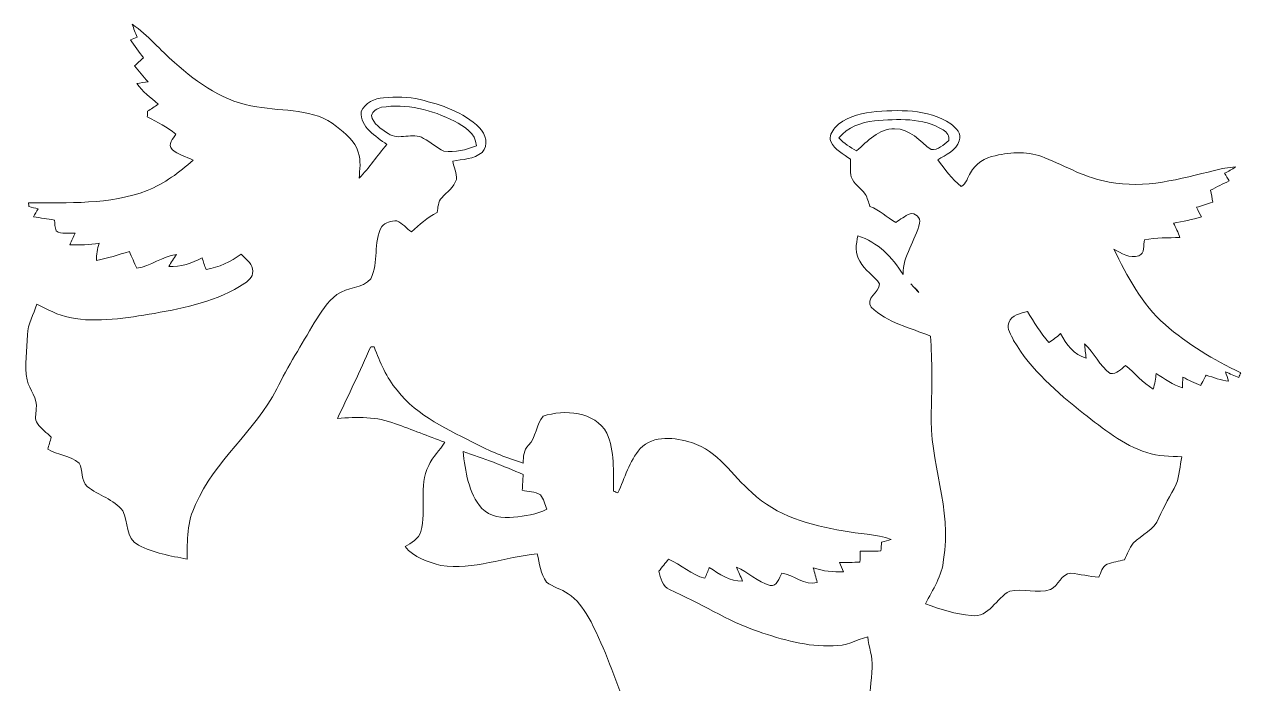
# Model space of a CAD drawing. Header units: centimetres. Extents: x -14.3 to 14.3, y -16.4 to 16.4.
# Drawn here: x -14.29 to 14.25, y 0.88 to 16.36 of the extents above; entities that cross this region are included whole.
import ezdxf

# ---------------------------------------------------------------- set-up
doc = ezdxf.new("R2010")
doc.units = ezdxf.units.CM
doc.header["$MEASUREMENT"] = 0
doc.layers.add('Layer 1', color=7, linetype='Continuous')

msp = doc.modelspace()

# ---------------------------------------------------------------- linework, layer by layer
at = {"layer": 'Layer 1', "lineweight": 9}
for points, knots in [([(-11.75469, 16.36477), (-11.38251, 16.11254), (-11.10099, 15.75517), (-10.76092, 15.46449), (-10.76092, 15.46449), (-10.21094, 14.97906), (-9.57946, 14.52222), (-8.83016, 14.42979), (-8.83016, 14.42979), (-8.20504, 14.3109), (-7.48643, 14.40051), (-6.96503, 13.96871), (-6.96503, 13.96871), (-6.75759, 13.80678), (-6.53076, 13.62299), (-6.45174, 13.35981), (-6.45174, 13.35981), (-6.38047, 13.1619), (-6.42175, 12.95377), (-6.43092, 12.75021), (-6.43092, 12.75021), (-6.19632, 12.99716), (-6.00582, 13.2822), (-5.78357, 13.54008), (-5.78357, 13.54008), (-6.03228, 13.74469), (-6.41928, 13.93943), (-6.38012, 14.31972), (-6.38012, 14.31972), (-6.29157, 14.52469), (-6.07109, 14.62805), (-5.85801, 14.6411), (-5.85801, 14.6411), (-5.57226, 14.65945), (-5.2791, 14.67497), (-5.00006, 14.597), (-5.00006, 14.597), (-4.50229, 14.47389), (-3.98335, 14.30632), (-3.60976, 13.93802), (-3.60976, 13.93802), (-3.46159, 13.7969), (-3.38469, 13.51504), (-3.54732, 13.35875), (-3.54732, 13.35875), (-3.73852, 13.19542), (-4.00275, 13.19577), (-4.237, 13.15167), (-4.237, 13.15167), (-4.21089, 13.0095), (-4.13293, 12.8698), (-4.14986, 12.72164), (-4.14986, 12.72164), (-4.20313, 12.53819), (-4.37211, 12.42919), (-4.49452, 12.29442), (-4.49452, 12.29442), (-4.58201, 12.20059), (-4.57884, 12.06335), (-4.60353, 11.94553), (-4.60353, 11.94553), (-4.83601, 11.84005), (-5.01346, 11.65131), (-5.20678, 11.49044), (-5.20678, 11.49044), (-5.32285, 11.57299), (-5.41316, 11.69752), (-5.54933, 11.74797), (-5.54933, 11.74797), (-5.67668, 11.7582), (-5.80968, 11.71022), (-5.90176, 11.62132), (-5.90176, 11.62132), (-6.1046, 11.24244), (-5.97125, 10.77501), (-6.15646, 10.3926), (-6.15646, 10.3926), (-6.35472, 10.15553), (-6.71067, 10.19787), (-6.95092, 10.02112), (-6.95092, 10.02112), (-7.18199, 9.85108), (-7.33403, 9.59814), (-7.48361, 9.35755), (-7.48361, 9.35755), (-7.78382, 8.8439), (-8.10132, 8.33908), (-8.36344, 7.80392), (-8.36344, 7.80392), (-8.8725, 6.81155), (-9.82323, 6.12011), (-10.26844, 5.08788), (-10.26844, 5.08788), (-10.47622, 4.69524), (-10.46176, 4.2391), (-10.46882, 3.80765), (-10.46882, 3.80765), (-10.85581, 3.88667), (-11.25869, 3.95052), (-11.61076, 4.13714), (-11.61076, 4.13714), (-11.91238, 4.30471), (-11.84853, 4.67337), (-11.97377, 4.94289), (-11.97377, 4.94289), (-12.18931, 5.21664), (-12.54632, 5.30237), (-12.8102, 5.51404), (-12.8102, 5.51404), (-12.96825, 5.6555), (-12.90651, 5.89186), (-13.0007, 6.06366), (-13.0007, 6.06366), (-13.21696, 6.23476), (-13.49847, 6.26298), (-13.73836, 6.38645), (-13.73836, 6.38645), (-13.71084, 6.48065), (-13.68121, 6.57413), (-13.65334, 6.66832), (-13.65334, 6.66832), (-13.76235, 6.77522), (-13.88653, 6.8687), (-13.98001, 6.99006), (-13.98001, 6.99006), (-14.05269, 7.08848), (-14.00859, 7.21654), (-14.01212, 7.32837), (-14.01212, 7.32837), (-13.95991, 7.58519), (-14.17334, 7.7771), (-14.22272, 8.01417), (-14.22272, 8.01417), (-14.28693, 8.36519), (-14.22519, 8.72255), (-14.21108, 9.07497), (-14.21108, 9.07497), (-14.21073, 9.33285), (-14.0668, 9.55616), (-13.99342, 9.79499), (-13.99342, 9.79499), (-13.74259, 9.67329), (-13.49741, 9.53288), (-13.22048, 9.47785), (-13.22048, 9.47785), (-12.55973, 9.34873), (-11.89016, 9.47397), (-11.23611, 9.57909), (-11.23611, 9.57909), (-10.50233, 9.70715), (-9.74809, 9.86908), (-9.11627, 10.28465), (-9.11627, 10.28465), (-9.00691, 10.36013), (-8.89225, 10.47303), (-8.93459, 10.62473), (-8.93459, 10.62473), (-8.96704, 10.77042), (-9.10251, 10.86179), (-9.19952, 10.96622), (-9.19952, 10.96622), (-9.44682, 10.78983), (-9.72093, 10.65789), (-10.02432, 10.61026), (-10.02432, 10.61026), (-10.05677, 10.70022), (-10.08746, 10.79089), (-10.11604, 10.8819), (-10.11604, 10.8819), (-10.35557, 10.75561), (-10.62122, 10.65789), (-10.89638, 10.67729), (-10.89638, 10.67729), (-10.84276, 10.77607), (-10.78067, 10.86955), (-10.72035, 10.9641), (-10.72035, 10.9641), (-11.05125, 10.91894), (-11.31584, 10.68823), (-11.64674, 10.6406), (-11.64674, 10.6406), (-11.7113, 10.76796), (-11.76316, 10.90095), (-11.82242, 11.03042), (-11.82242, 11.03042), (-12.07854, 10.95916), (-12.32901, 10.86532), (-12.59254, 10.82299), (-12.59254, 10.82299), (-12.60559, 10.96022), (-12.56926, 11.09357), (-12.53186, 11.22374), (-12.53186, 11.22374), (-12.75976, 11.19376), (-12.98906, 11.17294), (-13.21907, 11.19129), (-13.21907, 11.19129), (-13.18238, 11.28407), (-13.1404, 11.37473), (-13.0956, 11.46363), (-13.0956, 11.46363), (-13.24341, 11.47386), (-13.41486, 11.42518), (-13.54186, 11.5162), (-13.54186, 11.5162), (-13.57256, 11.59698), (-13.56762, 11.68553), (-13.57679, 11.7702), (-13.57679, 11.7702), (-13.74259, 11.79277), (-13.90805, 11.81888), (-14.0735, 11.84675), (-14.0735, 11.84675), (-14.03681, 11.90778), (-13.99906, 11.96846), (-13.96308, 12.03019), (-13.96308, 12.03019), (-14.03575, 12.0496), (-14.10807, 12.06865), (-14.18074, 12.08664), (-14.18074, 12.08664), (-14.18251, 12.10816), (-14.18568, 12.1519), (-14.18745, 12.17342), (-14.18745, 12.17342), (-13.25682, 12.17907), (-12.28844, 12.12403), (-11.40227, 12.46235), (-11.40227, 12.46235), (-11.00292, 12.62886), (-10.64521, 12.88603), (-10.32594, 13.17496), (-10.32594, 13.17496), (-10.48787, 13.2628), (-10.68436, 13.30125), (-10.82195, 13.42896), (-10.82195, 13.42896), (-10.93378, 13.54573), (-10.79514, 13.68084), (-10.73269, 13.78279), (-10.73269, 13.78279), (-10.93237, 13.95636), (-11.17049, 14.06749), (-11.40156, 14.18884), (-11.40156, 14.18884), (-11.39944, 14.234), (-11.39733, 14.27915), (-11.39486, 14.32395), (-11.39486, 14.32395), (-11.3116, 14.37793), (-11.22411, 14.42626), (-11.14932, 14.49117), (-11.14932, 14.49117), (-11.31866, 14.64922), (-11.52327, 14.77551), (-11.64568, 14.97765), (-11.64568, 14.97765), (-11.58042, 14.98718), (-11.44989, 15.00658), (-11.38498, 15.01646), (-11.38498, 15.01646), (-11.49222, 15.13887), (-11.60335, 15.25846), (-11.70001, 15.39005), (-11.70001, 15.39005), (-11.63228, 15.4532), (-11.56384, 15.51529), (-11.49399, 15.57632), (-11.49399, 15.57632), (-11.59629, 15.71884), (-11.70319, 15.85783), (-11.79914, 16.00424), (-11.79914, 16.00424), (-11.74622, 16.02434), (-11.69331, 16.0441), (-11.64039, 16.06456), (-11.64039, 16.06456), (-11.68061, 16.16369), (-11.72188, 16.26282), (-11.75469, 16.36477), (-11.75469, 16.36477), (-11.75469, 16.36477), (-11.75469, 16.36477), (-11.75469, 16.36477)], [0, 0, 0, 0, 0.01388889, 0.01388889, 0.01388889, 0.01388889, 0.02777778, 0.02777778, 0.02777778, 0.02777778, 0.04166667, 0.04166667, 0.04166667, 0.04166667, 0.05555556, 0.05555556, 0.05555556, 0.05555556, 0.06944444, 0.06944444, 0.06944444, 0.06944444, 0.08333333, 0.08333333, 0.08333333, 0.08333333, 0.09722222, 0.09722222, 0.09722222, 0.09722222, 0.11111111, 0.11111111, 0.11111111, 0.11111111, 0.125, 0.125, 0.125, 0.125, 0.13888889, 0.13888889, 0.13888889, 0.13888889, 0.15277778, 0.15277778, 0.15277778, 0.15277778, 0.16666667, 0.16666667, 0.16666667, 0.16666667, 0.18055556, 0.18055556, 0.18055556, 0.18055556, 0.19444444, 0.19444444, 0.19444444, 0.19444444, 0.20833333, 0.20833333, 0.20833333, 0.20833333, 0.22222222, 0.22222222, 0.22222222, 0.22222222, 0.23611111, 0.23611111, 0.23611111, 0.23611111, 0.25, 0.25, 0.25, 0.25, 0.26388889, 0.26388889, 0.26388889, 0.26388889, 0.27777778, 0.27777778, 0.27777778, 0.27777778, 0.29166667, 0.29166667, 0.29166667, 0.29166667, 0.30555556, 0.30555556, 0.30555556, 0.30555556, 0.31944444, 0.31944444, 0.31944444, 0.31944444, 0.33333333, 0.33333333, 0.33333333, 0.33333333, 0.34722222, 0.34722222, 0.34722222, 0.34722222, 0.36111111, 0.36111111, 0.36111111, 0.36111111, 0.375, 0.375, 0.375, 0.375, 0.38888889, 0.38888889, 0.38888889, 0.38888889, 0.40277778, 0.40277778, 0.40277778, 0.40277778, 0.41666667, 0.41666667, 0.41666667, 0.41666667, 0.43055556, 0.43055556, 0.43055556, 0.43055556, 0.44444444, 0.44444444, 0.44444444, 0.44444444, 0.45833333, 0.45833333, 0.45833333, 0.45833333, 0.47222222, 0.47222222, 0.47222222, 0.47222222, 0.48611111, 0.48611111, 0.48611111, 0.48611111, 0.5, 0.5, 0.5, 0.5, 0.51388889, 0.51388889, 0.51388889, 0.51388889, 0.52777778, 0.52777778, 0.52777778, 0.52777778, 0.54166667, 0.54166667, 0.54166667, 0.54166667, 0.55555556, 0.55555556, 0.55555556, 0.55555556, 0.56944444, 0.56944444, 0.56944444, 0.56944444, 0.58333333, 0.58333333, 0.58333333, 0.58333333, 0.59722222, 0.59722222, 0.59722222, 0.59722222, 0.61111111, 0.61111111, 0.61111111, 0.61111111, 0.625, 0.625, 0.625, 0.625, 0.63888889, 0.63888889, 0.63888889, 0.63888889, 0.65277778, 0.65277778, 0.65277778, 0.65277778, 0.66666667, 0.66666667, 0.66666667, 0.66666667, 0.68055556, 0.68055556, 0.68055556, 0.68055556, 0.69444444, 0.69444444, 0.69444444, 0.69444444, 0.70833333, 0.70833333, 0.70833333, 0.70833333, 0.72222222, 0.72222222, 0.72222222, 0.72222222, 0.73611111, 0.73611111, 0.73611111, 0.73611111, 0.75, 0.75, 0.75, 0.75, 0.76388889, 0.76388889, 0.76388889, 0.76388889, 0.77777778, 0.77777778, 0.77777778, 0.77777778, 0.79166667, 0.79166667, 0.79166667, 0.79166667, 0.80555556, 0.80555556, 0.80555556, 0.80555556, 0.81944444, 0.81944444, 0.81944444, 0.81944444, 0.83333333, 0.83333333, 0.83333333, 0.83333333, 0.84722222, 0.84722222, 0.84722222, 0.84722222, 0.86111111, 0.86111111, 0.86111111, 0.86111111, 0.875, 0.875, 0.875, 0.875, 0.88888889, 0.88888889, 0.88888889, 0.88888889, 0.90277778, 0.90277778, 0.90277778, 0.90277778, 0.91666667, 0.91666667, 0.91666667, 0.91666667, 0.93055556, 0.93055556, 0.93055556, 0.93055556, 0.94444444, 0.94444444, 0.94444444, 0.94444444, 0.95833333, 0.95833333, 0.95833333, 0.95833333, 0.97222222, 0.97222222, 0.97222222, 0.97222222, 1, 1, 1, 1]), ([(-5.90952, 14.41568), (-6.01112, 14.3938), (-6.11236, 14.32748), (-6.14411, 14.22412), (-6.14411, 14.22412), (-6.10496, 14.02586), (-5.91269, 13.90485), (-5.75324, 13.80431), (-5.75324, 13.80431), (-5.50453, 13.61699), (-5.17221, 13.847), (-4.91927, 13.68578), (-4.91927, 13.68578), (-4.75558, 13.59653), (-4.61341, 13.46812), (-4.44337, 13.38945), (-4.44337, 13.38945), (-4.18408, 13.35382), (-3.91914, 13.41273), (-3.68031, 13.51468), (-3.68031, 13.51468), (-3.69725, 13.8096), (-3.96924, 13.96447), (-4.19607, 14.09077), (-4.19607, 14.09077), (-4.7203, 14.35676), (-5.32073, 14.51163), (-5.90952, 14.41568)], [0, 0, 0, 0, 0.125, 0.125, 0.125, 0.125, 0.25, 0.25, 0.25, 0.25, 0.375, 0.375, 0.375, 0.375, 0.5, 0.5, 0.5, 0.5, 0.625, 0.625, 0.625, 0.625, 0.75, 0.75, 0.75, 0.75, 1, 1, 1, 1]), ([(5.59245, 14.30596), (6.2151, 14.35923), (6.90831, 14.38957), (7.45476, 14.03115), (7.45476, 14.03115), (7.56095, 13.9292), (7.72746, 13.80643), (7.64385, 13.63251), (7.64385, 13.63251), (7.58318, 13.39756), (7.32812, 13.30513), (7.14608, 13.18413), (7.14608, 13.18413), (7.30801, 12.95835), (7.47558, 12.73152), (7.69359, 12.55548), (7.69359, 12.55548), (7.81777, 12.61863), (7.84106, 12.76997), (7.91338, 12.87721), (7.91338, 12.87721), (8.02909, 13.09452), (8.25522, 13.2381), (8.49511, 13.27938), (8.49511, 13.27938), (8.87434, 13.3771), (9.2878, 13.38098), (9.65539, 13.23352), (9.65539, 13.23352), (10.15281, 13.03032), (10.62588, 12.74915), (11.16422, 12.66167), (11.16422, 12.66167), (11.99889, 12.49621), (12.83533, 12.73328), (13.64037, 12.93542), (13.64037, 12.93542), (13.80018, 12.98305), (13.96528, 13.00351), (14.13179, 13.0155), (14.13179, 13.0155), (14.051, 12.95835), (13.96351, 12.91179), (13.87532, 12.86804), (13.87532, 12.86804), (13.91166, 12.80807), (13.94764, 12.7481), (13.98221, 12.68707), (13.98221, 12.68707), (13.83404, 12.61686), (13.68553, 12.54842), (13.54336, 12.46729), (13.54336, 12.46729), (13.56276, 12.37486), (13.58216, 12.28243), (13.59451, 12.18859), (13.59451, 12.18859), (13.46821, 12.14732), (13.34016, 12.1078), (13.21421, 12.06794), (13.21421, 12.06794), (13.25267, 11.9928), (13.29218, 11.91801), (13.33275, 11.84357), (13.33275, 11.84357), (13.11791, 11.77584), (12.8946, 11.7395), (12.67482, 11.69647), (12.67482, 11.69647), (12.73303, 11.58887), (12.78136, 11.4781), (12.82439, 11.36344), (12.82439, 11.36344), (12.54817, 11.34369), (12.26912, 11.36133), (11.99678, 11.307), (11.99678, 11.307), (11.96115, 11.18), (12.00948, 10.98738), (11.86166, 10.93094), (11.86166, 10.93094), (11.64576, 10.85827), (11.45421, 10.99021), (11.27499, 11.08757), (11.27499, 11.08757), (11.59249, 10.44834), (11.92552, 9.78935), (12.4762, 9.31556), (12.4762, 9.31556), (13.00466, 8.85096), (13.61673, 8.48689), (14.25138, 8.18562), (14.25138, 8.18562), (14.23621, 8.14929), (14.22104, 8.1126), (14.20623, 8.07626), (14.20623, 8.07626), (14.10216, 8.11647), (13.99985, 8.16093), (13.89613, 8.20219), (13.89613, 8.20219), (13.92012, 8.13129), (13.94446, 8.06074), (13.9681, 7.98948), (13.9681, 7.98948), (13.78571, 8.00535), (13.61391, 8.07097), (13.44246, 8.12918), (13.44246, 8.12918), (13.41036, 8.0692), (13.34651, 7.94891), (13.3144, 7.88858), (13.3144, 7.88858), (13.16835, 7.94044), (13.03183, 8.01205), (12.89424, 8.08155), (12.89424, 8.08155), (12.89107, 7.99653), (12.88895, 7.91151), (12.88507, 7.82649), (12.88507, 7.82649), (12.66071, 7.90305), (12.46456, 8.03922), (12.26912, 8.16975), (12.26912, 8.16975), (12.25678, 8.04557), (12.23526, 7.92174), (12.20068, 7.8018), (12.20068, 7.8018), (11.94563, 7.93903), (11.77735, 8.18103), (11.55051, 8.35319), (11.55051, 8.35319), (11.44115, 8.27276), (11.34379, 8.14858), (11.18998, 8.16763), (11.18998, 8.16763), (10.93562, 8.34366), (10.8252, 8.66187), (10.58919, 8.85943), (10.58919, 8.85943), (10.59766, 8.74865), (10.61213, 8.63824), (10.62588, 8.52746), (10.62588, 8.52746), (10.33908, 8.60331), (10.15281, 8.85308), (10.02475, 9.10425), (10.02475, 9.10425), (9.94079, 9.02523), (9.84766, 8.95538), (9.74994, 8.89506), (9.74994, 8.89506), (9.56049, 9.12083), (9.39681, 9.36637), (9.25287, 9.62284), (9.25287, 9.62284), (9.09412, 9.57133), (8.8687, 9.55405), (8.81437, 9.35896), (8.81437, 9.35896), (8.74875, 9.21326), (8.87187, 9.07004), (8.92514, 8.94092), (8.92514, 8.94092), (9.33154, 8.25123), (9.94467, 7.71819), (10.56626, 7.22854), (10.56626, 7.22854), (11.02488, 6.87258), (11.48525, 6.48594), (12.04899, 6.31167), (12.04899, 6.31167), (12.31428, 6.22312), (12.59544, 6.22488), (12.87202, 6.21007), (12.87202, 6.21007), (12.82334, 5.99664), (12.81522, 5.77297), (12.74114, 5.5666), (12.74114, 5.5666), (12.60144, 5.30484), (12.45292, 5.04731), (12.33298, 4.77567), (12.33298, 4.77567), (12.22749, 4.49874), (11.93116, 4.37774), (11.72973, 4.18406), (11.72973, 4.18406), (11.64188, 4.06624), (11.58967, 3.92759), (11.52829, 3.79495), (11.52829, 3.79495), (11.39212, 3.75967), (11.25348, 3.73956), (11.12224, 3.69017), (11.12224, 3.69017), (10.99806, 3.64043), (10.97584, 3.49297), (10.92398, 3.38537), (10.92398, 3.38537), (10.70244, 3.4016), (10.48618, 3.45699), (10.26605, 3.47674), (10.26605, 3.47674), (10.03921, 3.46687), (9.97924, 3.179), (9.78768, 3.09539), (9.78768, 3.09539), (9.47759, 2.99273), (9.14739, 3.12608), (8.83518, 3.05729), (8.83518, 3.05729), (8.51169, 2.90277), (8.35541, 2.42652), (7.93137, 2.48332), (7.93137, 2.48332), (7.56201, 2.51507), (7.20147, 2.62972), (6.85575, 2.76131), (6.85575, 2.76131), (7.02684, 3.09433), (7.24627, 3.41677), (7.28155, 3.79989), (7.28155, 3.79989), (7.49533, 4.97464), (6.93512, 6.10423), (6.98945, 7.27651), (6.98945, 7.27651), (7.01591, 7.866), (7.0085, 8.4555), (6.97746, 9.04428), (6.97746, 9.04428), (6.50015, 9.23831), (5.96357, 9.35436), (5.58187, 9.72443), (5.58187, 9.72443), (5.43441, 9.92657), (5.77096, 10.06487), (5.77907, 10.26913), (5.77907, 10.26913), (5.65983, 10.47584), (5.41465, 10.5764), (5.3194, 10.80288), (5.3194, 10.80288), (5.1864, 10.97821), (5.2305, 11.20152), (5.27072, 11.39978), (5.27072, 11.39978), (5.7325, 11.25479), (6.08175, 10.89707), (6.3294, 10.49314), (6.3294, 10.49314), (6.32341, 10.93129), (6.62538, 11.28583), (6.71852, 11.69964), (6.71852, 11.69964), (6.7485, 11.82276), (6.61304, 11.94517), (6.4945, 11.91731), (6.4945, 11.91731), (6.37244, 11.86721), (6.26943, 11.78113), (6.1576, 11.7134), (6.1576, 11.7134), (5.95123, 11.83193), (5.77836, 12.00268), (5.55435, 12.09017), (5.55435, 12.09017), (5.51837, 12.18683), (5.49438, 12.28949), (5.44499, 12.37944), (5.44499, 12.37944), (5.34127, 12.51738), (5.17159, 12.61192), (5.11585, 12.78302), (5.11585, 12.78302), (5.08304, 12.91743), (5.0975, 13.05784), (5.0968, 13.19507), (5.0968, 13.19507), (4.93523, 13.31995), (4.71791, 13.41344), (4.63642, 13.61346), (4.63642, 13.61346), (4.58562, 13.72847), (4.66006, 13.84876), (4.73273, 13.93449), (4.73273, 13.93449), (4.94757, 14.18284), (5.28306, 14.25481), (5.59245, 14.30596), (5.59245, 14.30596), (5.59245, 14.30596), (5.59245, 14.30596), (5.59245, 14.30596)], [0, 0, 0, 0, 0.01333333, 0.01333333, 0.01333333, 0.01333333, 0.02666667, 0.02666667, 0.02666667, 0.02666667, 0.04, 0.04, 0.04, 0.04, 0.05333333, 0.05333333, 0.05333333, 0.05333333, 0.06666667, 0.06666667, 0.06666667, 0.06666667, 0.08, 0.08, 0.08, 0.08, 0.09333333, 0.09333333, 0.09333333, 0.09333333, 0.10666667, 0.10666667, 0.10666667, 0.10666667, 0.12, 0.12, 0.12, 0.12, 0.13333333, 0.13333333, 0.13333333, 0.13333333, 0.14666667, 0.14666667, 0.14666667, 0.14666667, 0.16, 0.16, 0.16, 0.16, 0.17333333, 0.17333333, 0.17333333, 0.17333333, 0.18666667, 0.18666667, 0.18666667, 0.18666667, 0.2, 0.2, 0.2, 0.2, 0.21333333, 0.21333333, 0.21333333, 0.21333333, 0.22666667, 0.22666667, 0.22666667, 0.22666667, 0.24, 0.24, 0.24, 0.24, 0.25333333, 0.25333333, 0.25333333, 0.25333333, 0.26666667, 0.26666667, 0.26666667, 0.26666667, 0.28, 0.28, 0.28, 0.28, 0.29333333, 0.29333333, 0.29333333, 0.29333333, 0.30666667, 0.30666667, 0.30666667, 0.30666667, 0.32, 0.32, 0.32, 0.32, 0.33333333, 0.33333333, 0.33333333, 0.33333333, 0.34666667, 0.34666667, 0.34666667, 0.34666667, 0.36, 0.36, 0.36, 0.36, 0.37333333, 0.37333333, 0.37333333, 0.37333333, 0.38666667, 0.38666667, 0.38666667, 0.38666667, 0.4, 0.4, 0.4, 0.4, 0.41333333, 0.41333333, 0.41333333, 0.41333333, 0.42666667, 0.42666667, 0.42666667, 0.42666667, 0.44, 0.44, 0.44, 0.44, 0.45333333, 0.45333333, 0.45333333, 0.45333333, 0.46666667, 0.46666667, 0.46666667, 0.46666667, 0.48, 0.48, 0.48, 0.48, 0.49333333, 0.49333333, 0.49333333, 0.49333333, 0.50666667, 0.50666667, 0.50666667, 0.50666667, 0.52, 0.52, 0.52, 0.52, 0.53333333, 0.53333333, 0.53333333, 0.53333333, 0.54666667, 0.54666667, 0.54666667, 0.54666667, 0.56, 0.56, 0.56, 0.56, 0.57333333, 0.57333333, 0.57333333, 0.57333333, 0.58666667, 0.58666667, 0.58666667, 0.58666667, 0.6, 0.6, 0.6, 0.6, 0.61333333, 0.61333333, 0.61333333, 0.61333333, 0.62666667, 0.62666667, 0.62666667, 0.62666667, 0.64, 0.64, 0.64, 0.64, 0.65333333, 0.65333333, 0.65333333, 0.65333333, 0.66666667, 0.66666667, 0.66666667, 0.66666667, 0.68, 0.68, 0.68, 0.68, 0.69333333, 0.69333333, 0.69333333, 0.69333333, 0.70666667, 0.70666667, 0.70666667, 0.70666667, 0.72, 0.72, 0.72, 0.72, 0.73333333, 0.73333333, 0.73333333, 0.73333333, 0.74666667, 0.74666667, 0.74666667, 0.74666667, 0.76, 0.76, 0.76, 0.76, 0.77333333, 0.77333333, 0.77333333, 0.77333333, 0.78666667, 0.78666667, 0.78666667, 0.78666667, 0.8, 0.8, 0.8, 0.8, 0.81333333, 0.81333333, 0.81333333, 0.81333333, 0.82666667, 0.82666667, 0.82666667, 0.82666667, 0.84, 0.84, 0.84, 0.84, 0.85333333, 0.85333333, 0.85333333, 0.85333333, 0.86666667, 0.86666667, 0.86666667, 0.86666667, 0.88, 0.88, 0.88, 0.88, 0.89333333, 0.89333333, 0.89333333, 0.89333333, 0.90666667, 0.90666667, 0.90666667, 0.90666667, 0.92, 0.92, 0.92, 0.92, 0.93333333, 0.93333333, 0.93333333, 0.93333333, 0.94666667, 0.94666667, 0.94666667, 0.94666667, 0.96, 0.96, 0.96, 0.96, 0.97333333, 0.97333333, 0.97333333, 0.97333333, 1, 1, 1, 1]), ([(5.66265, 14.09747), (5.35044, 14.06572), (5.02659, 13.94895), (4.82657, 13.69566), (4.82657, 13.69566), (4.9444, 13.57113), (5.08763, 13.47517), (5.24003, 13.39721), (5.24003, 13.39721), (5.50002, 13.61769), (5.75896, 13.92461), (6.1322, 13.90874), (6.1322, 13.90874), (6.49203, 13.92708), (6.72593, 13.6117), (6.98874, 13.42225), (6.98874, 13.42225), (7.15032, 13.40779), (7.28578, 13.53691), (7.40044, 13.63463), (7.40044, 13.63463), (7.42654, 13.73834), (7.35916, 13.83465), (7.27238, 13.88369), (7.27238, 13.88369), (6.7926, 14.17826), (6.20029, 14.14333), (5.66265, 14.09747), (5.66265, 14.09747), (5.66265, 14.09747), (5.66265, 14.09747), (5.66265, 14.09747)], [0, 0, 0, 0, 0.11111111, 0.11111111, 0.11111111, 0.11111111, 0.22222222, 0.22222222, 0.22222222, 0.22222222, 0.33333333, 0.33333333, 0.33333333, 0.33333333, 0.44444444, 0.44444444, 0.44444444, 0.44444444, 0.55555556, 0.55555556, 0.55555556, 0.55555556, 0.66666667, 0.66666667, 0.66666667, 0.66666667, 0.77777778, 0.77777778, 0.77777778, 0.77777778, 1, 1, 1, 1]), ([(6.51567, 10.27054), (6.57705, 10.20245), (6.63985, 10.13507), (6.70405, 10.0684), (6.70405, 10.0684), (6.64232, 10.13719), (6.57882, 10.20421), (6.51567, 10.27054)], [0, 0, 0, 0, 0.33333333, 0.33333333, 0.33333333, 0.33333333, 1, 1, 1, 1]), ([(-6.1681, 8.78852), (-6.14623, 8.78886), (-6.10213, 8.78958), (-6.08026, 8.79028), (-6.08026, 8.79028), (-5.94197, 8.43115), (-5.79345, 8.0692), (-5.53875, 7.77428), (-5.53875, 7.77428), (-5.06602, 7.14845), (-4.32061, 6.84683), (-3.64892, 6.49123), (-3.64892, 6.49123), (-3.30778, 6.31449), (-2.94689, 6.17832), (-2.58035, 6.06402), (-2.58035, 6.06402), (-2.58459, 6.21218), (-2.57012, 6.37234), (-2.45794, 6.48135), (-2.45794, 6.48135), (-2.27626, 6.67326), (-2.28331, 6.96501), (-2.1161, 7.1668), (-2.1161, 7.1668), (-1.61339, 7.32237), (-0.90536, 7.28498), (-0.6182, 6.76534), (-0.6182, 6.76534), (-0.4277, 6.33989), (-0.47321, 5.86117), (-0.46086, 5.4075), (-0.46086, 5.4075), (-0.427, 5.39197), (-0.39313, 5.3768), (-0.35891, 5.36128), (-0.35891, 5.36128), (-0.19557, 5.71265), (-0.09856, 6.1067), (0.16355, 6.40268), (0.16355, 6.40268), (0.47929, 6.7357), (0.97988, 6.6595), (1.37605, 6.54379), (1.37605, 6.54379), (1.98459, 6.35294), (2.32044, 5.76768), (2.78328, 5.37292), (2.78328, 5.37292), (3.35901, 4.82083), (4.15559, 4.60069), (4.92182, 4.47405), (4.92182, 4.47405), (5.29682, 4.39926), (5.69052, 4.4049), (6.05177, 4.26767), (6.05177, 4.26767), (5.97804, 4.24368), (5.90325, 4.22357), (5.82811, 4.20629), (5.82811, 4.20629), (5.82387, 4.15443), (5.81541, 4.05142), (5.81117, 3.99991), (5.81117, 3.99991), (5.64784, 3.9985), (5.48697, 3.99568), (5.32469, 3.99392), (5.32469, 3.99392), (5.32328, 3.93077), (5.32081, 3.80412), (5.3194, 3.74097), (5.3194, 3.74097), (5.15959, 3.73286), (5.00014, 3.72722), (4.84068, 3.73039), (4.84068, 3.73039), (4.87278, 3.65737), (4.90524, 3.58469), (4.93523, 3.51026), (4.93523, 3.51026), (4.69357, 3.50356), (4.45157, 3.52014), (4.22438, 3.60657), (4.22438, 3.60657), (4.25613, 3.49262), (4.28858, 3.37867), (4.3161, 3.26367), (4.3161, 3.26367), (4.01589, 3.16877), (3.77388, 3.44746), (3.48425, 3.47992), (3.48425, 3.47992), (3.41934, 3.37126), (3.37948, 3.1536), (3.21085, 3.19135), (3.21085, 3.19135), (2.9191, 3.27249), (2.69544, 3.50038), (2.42027, 3.62138), (2.42027, 3.62138), (2.46437, 3.51026), (2.51834, 3.40337), (2.56597, 3.29365), (2.56597, 3.29365), (2.26576, 3.27742), (2.02305, 3.46122), (1.7828, 3.61151), (1.7828, 3.61151), (1.75105, 3.5279), (1.71754, 3.44464), (1.68261, 3.36209), (1.68261, 3.36209), (1.35912, 3.43441), (1.12452, 3.67853), (0.82924, 3.80941), (0.82924, 3.80941), (0.75269, 3.71487), (0.67614, 3.61997), (0.59994, 3.52507), (0.59994, 3.52507), (0.64721, 3.36879), (0.6779, 3.1603), (0.85323, 3.09257), (0.85323, 3.09257), (1.5602, 2.79165), (2.20331, 2.35244), (2.93462, 2.10691), (2.93462, 2.10691), (3.49977, 1.92135), (4.08468, 1.74214), (4.68722, 1.7753), (4.68722, 1.7753), (4.9758, 1.76224), (5.23226, 1.90794), (5.50179, 1.98661), (5.50179, 1.98661), (5.52401, 1.74461), (5.62385, 1.51248), (5.60656, 1.26624), (5.60656, 1.26624), (5.58222, 0.94451), (5.54659, 0.62383), (5.51308, 0.3028), (5.51308, 0.3028), (5.45769, 0.09396), (5.30282, -0.06761), (5.20439, -0.25565), (5.20439, -0.25565), (5.13596, -0.41051), (5.19558, -0.59466), (5.12749, -0.74953), (5.12749, -0.74953), (5.02413, -0.85572), (4.88443, -0.92098), (4.78529, -1.0314), (4.78529, -1.0314), (4.72179, -1.13935), (4.79306, -1.37325), (4.6209, -1.39935), (4.6209, -1.39935), (4.40818, -1.47096), (4.13971, -1.43428), (3.96615, -1.59655), (3.96615, -1.59655), (3.85608, -1.76412), (3.88007, -2.01389), (3.68533, -2.12431), (3.68533, -2.12431), (3.46203, -2.22839), (3.22073, -2.28835), (3.00165, -2.40125), (3.00165, -2.40125), (2.6203, -2.53283), (2.75859, -3.04929), (2.42486, -3.23344), (2.42486, -3.23344), (2.04421, -3.43382), (1.58595, -3.41512), (1.16721, -3.43982), (1.16721, -3.43982), (1.21836, -3.00237), (1.28786, -2.54941), (1.14075, -2.12254), (1.14075, -2.12254), (0.86276, -1.1764), (0.17943, -0.42604), (-0.2238, 0.46155), (-0.2238, 0.46155), (-0.47674, 1.13395), (-0.70499, 1.82116), (-1.05565, 2.45157), (-1.05565, 2.45157), (-1.18053, 2.65583), (-1.31741, 2.87102), (-1.53013, 2.99414), (-1.53013, 2.99414), (-1.68747, 3.10703), (-1.88432, 3.15289), (-2.03707, 3.27072), (-2.03707, 3.27072), (-2.18559, 3.4584), (-2.18736, 3.71205), (-2.25791, 3.93324), (-2.25791, 3.93324), (-3.0118, 3.85633), (-3.74452, 3.55294), (-4.51216, 3.65737), (-4.51216, 3.65737), (-4.81344, 3.74627), (-5.14716, 3.84787), (-5.35283, 4.10187), (-5.35283, 4.10187), (-5.20396, 4.18794), (-5.03357, 4.2779), (-4.98524, 4.45852), (-4.98524, 4.45852), (-4.83919, 4.96194), (-5.0438, 5.52356), (-4.79897, 6.00475), (-4.79897, 6.00475), (-4.71466, 6.21501), (-4.53086, 6.35788), (-4.42467, 6.55438), (-4.42467, 6.55438), (-4.81202, 6.69443), (-5.19373, 6.84965), (-5.58143, 6.98865), (-5.58143, 6.98865), (-6.01394, 7.15551), (-6.48419, 7.1481), (-6.93892, 7.11212), (-6.93892, 7.11212), (-6.67751, 7.6688), (-6.40799, 8.22195), (-6.1681, 8.78852), (-6.1681, 8.78852), (-6.1681, 8.78852), (-6.1681, 8.78852), (-6.1681, 8.78852)], [0, 0, 0, 0, 0.01639344, 0.01639344, 0.01639344, 0.01639344, 0.03278689, 0.03278689, 0.03278689, 0.03278689, 0.04918033, 0.04918033, 0.04918033, 0.04918033, 0.06557377, 0.06557377, 0.06557377, 0.06557377, 0.08196721, 0.08196721, 0.08196721, 0.08196721, 0.09836066, 0.09836066, 0.09836066, 0.09836066, 0.1147541, 0.1147541, 0.1147541, 0.1147541, 0.13114754, 0.13114754, 0.13114754, 0.13114754, 0.14754098, 0.14754098, 0.14754098, 0.14754098, 0.16393443, 0.16393443, 0.16393443, 0.16393443, 0.18032787, 0.18032787, 0.18032787, 0.18032787, 0.19672131, 0.19672131, 0.19672131, 0.19672131, 0.21311475, 0.21311475, 0.21311475, 0.21311475, 0.2295082, 0.2295082, 0.2295082, 0.2295082, 0.24590164, 0.24590164, 0.24590164, 0.24590164, 0.26229508, 0.26229508, 0.26229508, 0.26229508, 0.27868852, 0.27868852, 0.27868852, 0.27868852, 0.29508197, 0.29508197, 0.29508197, 0.29508197, 0.31147541, 0.31147541, 0.31147541, 0.31147541, 0.32786885, 0.32786885, 0.32786885, 0.32786885, 0.3442623, 0.3442623, 0.3442623, 0.3442623, 0.36065574, 0.36065574, 0.36065574, 0.36065574, 0.37704918, 0.37704918, 0.37704918, 0.37704918, 0.39344262, 0.39344262, 0.39344262, 0.39344262, 0.40983607, 0.40983607, 0.40983607, 0.40983607, 0.42622951, 0.42622951, 0.42622951, 0.42622951, 0.44262295, 0.44262295, 0.44262295, 0.44262295, 0.45901639, 0.45901639, 0.45901639, 0.45901639, 0.47540984, 0.47540984, 0.47540984, 0.47540984, 0.49180328, 0.49180328, 0.49180328, 0.49180328, 0.50819672, 0.50819672, 0.50819672, 0.50819672, 0.52459016, 0.52459016, 0.52459016, 0.52459016, 0.54098361, 0.54098361, 0.54098361, 0.54098361, 0.55737705, 0.55737705, 0.55737705, 0.55737705, 0.57377049, 0.57377049, 0.57377049, 0.57377049, 0.59016393, 0.59016393, 0.59016393, 0.59016393, 0.60655738, 0.60655738, 0.60655738, 0.60655738, 0.62295082, 0.62295082, 0.62295082, 0.62295082, 0.63934426, 0.63934426, 0.63934426, 0.63934426, 0.6557377, 0.6557377, 0.6557377, 0.6557377, 0.67213115, 0.67213115, 0.67213115, 0.67213115, 0.68852459, 0.68852459, 0.68852459, 0.68852459, 0.70491803, 0.70491803, 0.70491803, 0.70491803, 0.72131148, 0.72131148, 0.72131148, 0.72131148, 0.73770492, 0.73770492, 0.73770492, 0.73770492, 0.75409836, 0.75409836, 0.75409836, 0.75409836, 0.7704918, 0.7704918, 0.7704918, 0.7704918, 0.78688525, 0.78688525, 0.78688525, 0.78688525, 0.80327869, 0.80327869, 0.80327869, 0.80327869, 0.81967213, 0.81967213, 0.81967213, 0.81967213, 0.83606557, 0.83606557, 0.83606557, 0.83606557, 0.85245902, 0.85245902, 0.85245902, 0.85245902, 0.86885246, 0.86885246, 0.86885246, 0.86885246, 0.8852459, 0.8852459, 0.8852459, 0.8852459, 0.90163934, 0.90163934, 0.90163934, 0.90163934, 0.91803279, 0.91803279, 0.91803279, 0.91803279, 0.93442623, 0.93442623, 0.93442623, 0.93442623, 0.95081967, 0.95081967, 0.95081967, 0.95081967, 0.96721311, 0.96721311, 0.96721311, 0.96721311, 1, 1, 1, 1]), ([(-3.99429, 6.33636), (-3.93678, 5.86964), (-3.87011, 5.36975), (-3.55367, 4.99827), (-3.55367, 4.99827), (-3.36564, 4.79719), (-3.06648, 4.7725), (-2.80789, 4.79119), (-2.80789, 4.79119), (-2.54225, 4.81659), (-2.27167, 4.85963), (-2.02967, 4.97852), (-2.02967, 4.97852), (-2.07024, 5.09423), (-2.09987, 5.21876), (-2.17677, 5.31683), (-2.17677, 5.31683), (-2.30342, 5.39691), (-2.46288, 5.39162), (-2.60505, 5.4276), (-2.60505, 5.4276), (-2.59834, 5.55108), (-2.58917, 5.67384), (-2.58071, 5.79661), (-2.58071, 5.79661), (-3.04531, 5.99276), (-3.51486, 6.17973), (-3.99429, 6.33636)], [0, 0, 0, 0, 0.125, 0.125, 0.125, 0.125, 0.25, 0.25, 0.25, 0.25, 0.375, 0.375, 0.375, 0.375, 0.5, 0.5, 0.5, 0.5, 0.625, 0.625, 0.625, 0.625, 0.75, 0.75, 0.75, 0.75, 1, 1, 1, 1])]:
    msp.add_open_spline(points, degree=3, knots=knots, dxfattribs=at)

doc.saveas('drawing.dxf')
